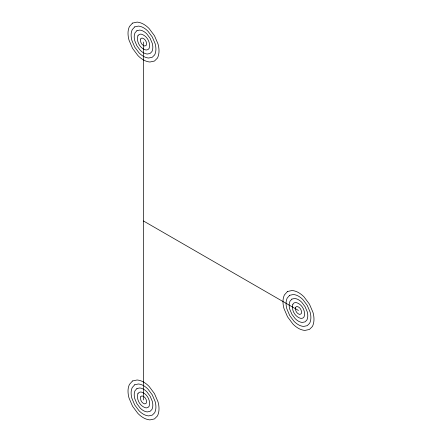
<?xml version="1.0" encoding="UTF-8"?>
<svg xmlns="http://www.w3.org/2000/svg" width="442" height="442" viewBox="0 0 442 442"><rect width="100%" height="100%" fill="white"/><g stroke="black" fill="none" stroke-linecap="round" stroke-linejoin="round"><path stroke-width="0.66" d="M143.517 221L298.483 310.472M143.517 42.056L143.517 399.944M137.887 35.841C136.092 41.598 140.202 48.719 146.081 50.04L147.899 49.653L149.109 48.438C150.998 42.642 146.893 35.415 140.948 34.073L139.131 34.465L137.887 35.841M140.7 38.951C139.805 41.83 141.86 45.388 144.799 46.051L146.313 45.25C147.258 42.349 145.203 38.736 142.23 38.067L141.324 38.261L140.7 38.951M137.887 393.728C136.092 399.48 140.202 406.601 146.081 407.927L147.899 407.535L149.109 406.32C150.998 400.524 146.893 393.297 140.948 391.96L139.131 392.347L137.887 393.728M140.7 396.833C139.805 399.712 141.86 403.27 144.799 403.933L146.313 403.132C147.258 400.231 145.203 396.618 142.23 395.949L141.324 396.148L140.7 396.833M292.853 304.256C291.057 310.008 295.173 317.135 301.052 318.455L302.869 318.063L304.079 316.848C305.969 311.052 301.858 303.825 295.919 302.488L294.101 302.881L292.853 304.256M295.67 307.361C294.77 310.24 296.825 313.803 299.77 314.461L301.284 313.66C302.223 310.765 300.173 307.146 297.201 306.477L296.295 306.676L295.67 307.361M132.556 23.078L129.44 26.52A15.989 15.989 0 0 0 128.02 33.111A25.045 25.045 0 0 0 129.058 40.244L132.556 48.382L137.854 55.488A25.045 25.045 0 0 0 143.517 59.952A15.989 15.989 0 0 0 149.937 62.018L154.473 61.04L157.501 58.007A16.978 16.978 0 0 0 159.015 51.007A25.045 25.045 0 0 0 157.976 43.874L154.473 35.73L149.175 28.631A25.045 25.045 0 0 0 143.517 24.166A15.989 15.989 0 0 0 137.097 22.1L132.556 23.078M134.749 26.874L132.257 29.631A12.79 12.79 0 0 0 131.119 34.901A20.034 20.034 0 0 0 131.948 40.609L134.749 47.117L138.987 52.802A20.034 20.034 0 0 0 143.517 56.372A12.79 12.79 0 0 0 148.65 58.024L152.28 57.245L154.706 54.814A13.586 13.586 0 0 0 155.915 49.217A20.034 20.034 0 0 0 155.081 43.509L152.28 36.995L148.042 31.316A20.034 20.034 0 0 0 143.517 27.741A12.79 12.79 0 0 0 138.379 26.089L134.749 26.874M136.943 30.669L135.07 32.736A9.597 9.597 0 0 0 134.219 36.692A15.028 15.028 0 0 0 134.843 40.973L136.943 45.852L140.12 50.117A15.028 15.028 0 0 0 143.517 52.797A9.597 9.597 0 0 0 147.368 54.034L150.092 53.449L151.91 51.626A10.188 10.188 0 0 0 152.816 47.427A15.028 15.028 0 0 0 152.192 43.145L150.092 38.261L146.91 34.001A15.028 15.028 0 0 0 143.517 31.321A9.597 9.597 0 0 0 139.666 30.084L136.943 30.669M132.556 380.96L129.44 384.402A15.989 15.989 0 0 0 128.02 390.993A25.045 25.045 0 0 0 129.058 398.126L132.556 406.27L137.854 413.369A25.045 25.045 0 0 0 143.517 417.834A15.989 15.989 0 0 0 149.937 419.9L154.473 418.922L157.501 415.889A16.978 16.978 0 0 0 159.015 408.889A25.045 25.045 0 0 0 157.976 401.756L154.473 393.618L149.175 386.512A25.045 25.045 0 0 0 143.517 382.048A15.989 15.989 0 0 0 137.097 379.982L132.556 380.96M134.749 384.755L132.257 387.512A12.79 12.79 0 0 0 131.119 392.783A20.034 20.034 0 0 0 131.948 398.491L134.749 405.005L138.987 410.684A20.034 20.034 0 0 0 143.517 414.259A12.79 12.79 0 0 0 148.65 415.911L152.28 415.126L154.706 412.695A13.586 13.586 0 0 0 155.915 407.099A20.034 20.034 0 0 0 155.081 401.391L152.28 394.883L148.042 389.198A20.034 20.034 0 0 0 143.517 385.628A12.79 12.79 0 0 0 138.379 383.976L134.749 384.755M136.943 388.551L135.07 390.618A9.597 9.597 0 0 0 134.219 394.573A15.028 15.028 0 0 0 134.843 398.855L136.943 403.739L140.12 407.999A15.028 15.028 0 0 0 143.517 410.679A9.597 9.597 0 0 0 147.368 411.916L150.092 411.331L151.91 409.507A10.188 10.188 0 0 0 152.816 405.308A15.028 15.028 0 0 0 152.192 401.027L150.092 396.148L146.91 391.883A15.028 15.028 0 0 0 143.517 389.203A9.597 9.597 0 0 0 139.666 387.966L136.943 388.551M287.527 291.493L284.41 294.93A15.989 15.989 0 0 0 282.985 301.521A25.045 25.045 0 0 0 284.024 308.66L287.527 316.798L292.825 323.898A25.045 25.045 0 0 0 298.483 328.367A15.989 15.989 0 0 0 304.903 330.428L309.444 329.45L312.472 326.417A16.978 16.978 0 0 0 313.98 319.417A25.045 25.045 0 0 0 312.942 312.284L309.444 304.146L304.146 297.041A25.045 25.045 0 0 0 298.483 292.576A15.989 15.989 0 0 0 292.063 290.51L287.527 291.493M289.72 295.289L287.223 298.041A12.79 12.79 0 0 0 286.084 303.311A20.034 20.034 0 0 0 286.919 309.019L289.72 315.533L293.958 321.212A20.034 20.034 0 0 0 298.483 324.787A12.79 12.79 0 0 0 303.621 326.439L307.251 325.655L309.676 323.229A13.586 13.586 0 0 0 310.881 317.627A20.034 20.034 0 0 0 310.052 311.919L307.251 305.411L303.013 299.726A20.034 20.034 0 0 0 298.483 296.157A12.79 12.79 0 0 0 293.35 294.505L289.72 295.289M291.908 299.085L290.04 301.146A9.597 9.597 0 0 0 289.184 305.102A15.028 15.028 0 0 0 289.808 309.383L291.908 314.268L295.09 318.527A15.028 15.028 0 0 0 298.483 321.207A9.597 9.597 0 0 0 302.334 322.445L305.057 321.859L306.875 320.036A10.188 10.188 0 0 0 307.781 315.837A15.028 15.028 0 0 0 307.157 311.56L305.057 306.676L301.88 302.411A15.028 15.028 0 0 0 298.483 299.737A9.597 9.597 0 0 0 294.632 298.494L291.908 299.085"/></g></svg>
